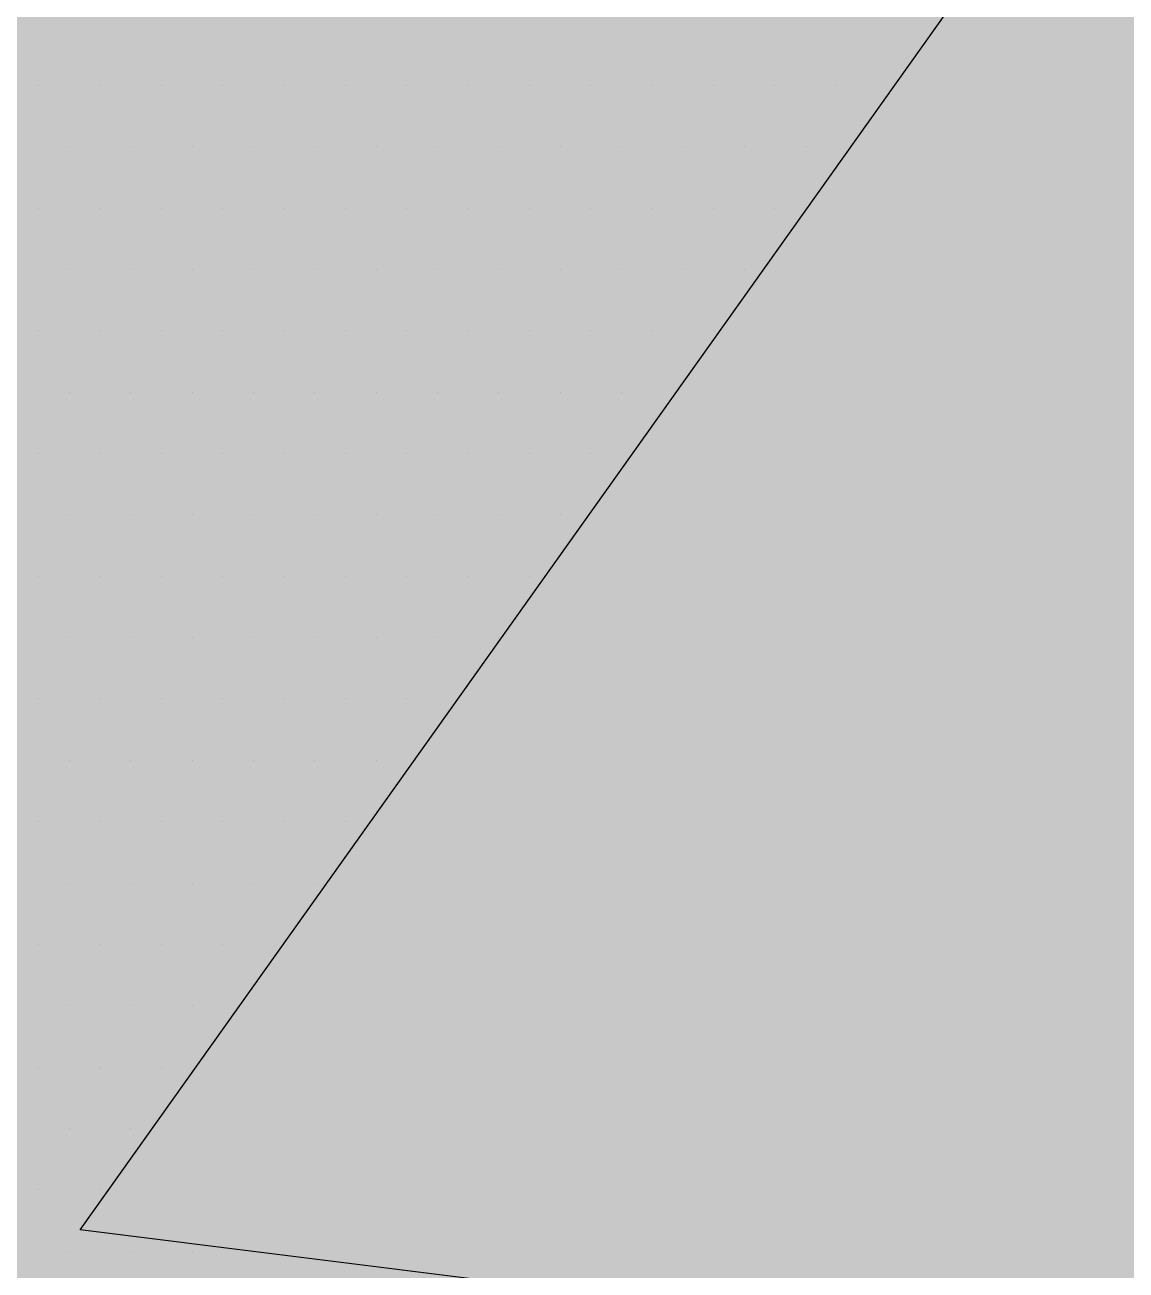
# Paper-space layout 'Layout1' of a CAD drawing. Extents: x -43 to 2298, y -18 to 768.
# Drawn here: x 743.736 to 744.724, y 382.413 to 383.53 of the extents above; entities that cross this region are included whole.
import ezdxf

# ---------------------------------------------------------------- set-up
doc = ezdxf.new("R2010")
doc.units = 0
doc.header["$LTSCALE"] = 2
doc.linetypes.add('CACHEX2', pattern=[0.75, 0.5, -0.25])
doc.layers.add('CARTOUCHE', color=7, linetype='Continuous')
doc.layers.add('LOGO', color=7, linetype='Continuous')

# ---------------------------------------------------------------- blocks, each defined once
blk = doc.blocks.new('A$C715108E3')
at = {"layer": 'LOGO', "color": 131}
for p, q in [((3.511, -10.5791), (3.511, -10.5791)), ((3.6028, -10.5791), (3.6028, -10.5791)), ((3.6943, -10.5791), (3.6943, -10.5791)), ((3.7861, -10.5791), (3.7861, -10.5791)), ((3.878, -10.5791), (3.878, -10.5791)), ((3.9694, -10.5791), (3.9694, -10.5791)), ((4.0612, -10.5791), (4.0612, -10.5791)), ((4.1531, -10.5791), (4.1531, -10.5791)), ((4.2445, -10.5791), (4.2445, -10.5791)), ((4.3364, -10.5791), (4.3364, -10.5791)), ((4.4282, -10.5791), (4.4282, -10.5791)), ((4.5202, -10.5791), (4.5202, -10.5791)), ((4.6115, -10.5791), (4.6115, -10.5791)), ((4.7035, -10.5791), (4.7035, -10.5791)), ((3.5564, -10.6702), (3.5564, -10.6702)), ((3.6486, -10.6702), (3.6486, -10.6702)), ((3.7404, -10.6702), (3.7404, -10.6702)), ((3.8317, -10.6702), (3.8317, -10.6702)), ((3.9237, -10.6702), (3.9237, -10.6702)), ((4.0155, -10.6702), (4.0155, -10.6702)), ((4.107, -10.6702), (4.107, -10.6702)), ((4.1988, -10.6702), (4.1988, -10.6702)), ((4.2906, -10.6702), (4.2906, -10.6702)), ((4.3827, -10.6702), (4.3827, -10.6702)), ((4.4739, -10.6702), (4.4739, -10.6702)), ((4.5659, -10.6702), (4.5659, -10.6702)), ((4.658, -10.6702), (4.658, -10.6702)), ((3.511, -10.763), (3.511, -10.763)), ((3.6028, -10.763), (3.6028, -10.763)), ((3.6943, -10.763), (3.6943, -10.763)), ((3.7861, -10.763), (3.7861, -10.763)), ((3.878, -10.763), (3.878, -10.763)), ((3.9694, -10.763), (3.9694, -10.763)), ((4.0612, -10.763), (4.0612, -10.763)), ((4.1531, -10.763), (4.1531, -10.763)), ((4.2445, -10.763), (4.2445, -10.763)), ((4.3364, -10.763), (4.3364, -10.763)), ((4.4282, -10.763), (4.4282, -10.763)), ((4.5202, -10.763), (4.5202, -10.763)), ((4.6115, -10.763), (4.6115, -10.763)), ((3.5564, -10.8542), (3.5564, -10.8542)), ((3.6486, -10.8542), (3.6486, -10.8542)), ((3.7404, -10.8542), (3.7404, -10.8542)), ((3.8317, -10.8542), (3.8317, -10.8542)), ((3.9237, -10.8542), (3.9237, -10.8542)), ((4.0155, -10.8542), (4.0155, -10.8542)), ((4.107, -10.8542), (4.107, -10.8542)), ((4.1988, -10.8542), (4.1988, -10.8542)), ((4.2906, -10.8542), (4.2906, -10.8542)), ((4.3827, -10.8542), (4.3827, -10.8542)), ((4.4739, -10.8542), (4.4739, -10.8542)), ((4.5659, -10.8542), (4.5659, -10.8542)), ((3.511, -10.9457), (3.511, -10.9457)), ((3.6028, -10.9457), (3.6028, -10.9457)), ((3.6943, -10.9457), (3.6943, -10.9457)), ((3.7861, -10.9457), (3.7861, -10.9457)), ((3.878, -10.9457), (3.878, -10.9457)), ((3.9694, -10.9457), (3.9694, -10.9457)), ((4.0612, -10.9457), (4.0612, -10.9457)), ((4.1531, -10.9457), (4.1531, -10.9457)), ((4.2445, -10.9457), (4.2445, -10.9457)), ((4.3364, -10.9457), (4.3364, -10.9457)), ((4.4282, -10.9457), (4.4282, -10.9457)), ((4.5202, -10.9457), (4.5202, -10.9457)), ((3.5564, -11.0383), (3.5564, -11.0383)), ((3.6486, -11.0383), (3.6486, -11.0383)), ((3.7404, -11.0383), (3.7404, -11.0383)), ((3.8317, -11.0383), (3.8317, -11.0383)), ((3.9237, -11.0383), (3.9237, -11.0383)), ((4.0155, -11.0383), (4.0155, -11.0383)), ((4.107, -11.0383), (4.107, -11.0383)), ((4.1988, -11.0383), (4.1988, -11.0383)), ((4.2906, -11.0383), (4.2906, -11.0383)), ((4.3827, -11.0383), (4.3827, -11.0383)), ((3.511, -11.1295), (3.511, -11.1295)), ((3.6028, -11.1295), (3.6028, -11.1295)), ((3.6943, -11.1295), (3.6943, -11.1295)), ((3.7861, -11.1295), (3.7861, -11.1295)), ((3.878, -11.1295), (3.878, -11.1295)), ((3.9694, -11.1295), (3.9694, -11.1295)), ((4.0612, -11.1295), (4.0612, -11.1295)), ((4.1531, -11.1295), (4.1531, -11.1295)), ((4.2445, -11.1295), (4.2445, -11.1295)), ((4.3364, -11.1295), (4.3364, -11.1295)), ((3.5564, -11.2208), (3.5564, -11.2208)), ((3.6486, -11.2208), (3.6486, -11.2208)), ((3.7404, -11.2208), (3.7404, -11.2208)), ((3.8317, -11.2208), (3.8317, -11.2208)), ((3.9237, -11.2208), (3.9237, -11.2208)), ((4.0155, -11.2208), (4.0155, -11.2208)), ((4.107, -11.2208), (4.107, -11.2208)), ((4.1988, -11.2208), (4.1988, -11.2208)), ((4.2906, -11.2208), (4.2906, -11.2208)), ((3.511, -11.3132), (3.511, -11.3132)), ((3.6028, -11.3132), (3.6028, -11.3132)), ((3.6943, -11.3132), (3.6943, -11.3132)), ((3.7861, -11.3132), (3.7861, -11.3132)), ((3.878, -11.3132), (3.878, -11.3132)), ((3.9694, -11.3132), (3.9694, -11.3132)), ((4.0612, -11.3132), (4.0612, -11.3132)), ((4.1531, -11.3132), (4.1531, -11.3132)), ((4.2445, -11.3132), (4.2445, -11.3132)), ((3.5564, -11.4048), (3.5564, -11.4048)), ((3.6486, -11.4048), (3.6486, -11.4048)), ((3.7404, -11.4048), (3.7404, -11.4048)), ((3.8317, -11.4048), (3.8317, -11.4048)), ((3.9237, -11.4048), (3.9237, -11.4048)), ((4.0155, -11.4048), (4.0155, -11.4048)), ((4.107, -11.4048), (4.107, -11.4048)), ((4.1988, -11.4048), (4.1988, -11.4048)), ((3.511, -11.4959), (3.511, -11.4959)), ((3.6028, -11.4959), (3.6028, -11.4959)), ((3.6943, -11.4959), (3.6943, -11.4959)), ((3.7861, -11.4959), (3.7861, -11.4959)), ((3.878, -11.4959), (3.878, -11.4959)), ((3.9694, -11.4959), (3.9694, -11.4959)), ((4.0612, -11.4959), (4.0612, -11.4959)), ((3.5564, -11.5885), (3.5564, -11.5885)), ((3.6486, -11.5885), (3.6486, -11.5885)), ((3.7404, -11.5885), (3.7404, -11.5885)), ((3.8317, -11.5885), (3.8317, -11.5885)), ((3.9237, -11.5885), (3.9237, -11.5885)), ((4.0155, -11.5885), (4.0155, -11.5885)), ((3.511, -11.68), (3.511, -11.68)), ((3.6028, -11.68), (3.6028, -11.68)), ((3.6943, -11.68), (3.6943, -11.68)), ((3.7861, -11.68), (3.7861, -11.68)), ((3.878, -11.68), (3.878, -11.68)), ((3.9694, -11.68), (3.9694, -11.68)), ((3.5564, -11.7722), (3.5564, -11.7722)), ((3.6486, -11.7722), (3.6486, -11.7722)), ((3.7404, -11.7722), (3.7404, -11.7722)), ((3.8317, -11.7722), (3.8317, -11.7722)), ((3.9237, -11.7722), (3.9237, -11.7722)), ((3.511, -11.8636), (3.511, -11.8636)), ((3.6028, -11.8636), (3.6028, -11.8636)), ((3.6943, -11.8636), (3.6943, -11.8636)), ((3.7861, -11.8636), (3.7861, -11.8636)), ((3.5564, -11.9551), (3.5564, -11.9551)), ((3.6486, -11.9551), (3.6486, -11.9551)), ((3.7404, -11.9551), (3.7404, -11.9551)), ((3.511, -12.0473), (3.511, -12.0473)), ((3.6028, -12.0473), (3.6028, -12.0473)), ((3.6943, -12.0473), (3.6943, -12.0473)), ((3.5564, -12.1388), (3.5564, -12.1388)), ((3.6486, -12.1388), (3.6486, -12.1388)), ((3.511, -12.23), (3.511, -12.23)), ((3.6028, -12.23), (3.6028, -12.23)), ((3.5564, -12.3224), (3.5564, -12.3224)), ((3.6486, -12.3224), (3.6486, -12.3224)), ((3.7404, -12.3224), (3.7404, -12.3224))]:
    blk.add_line(p, q, dxfattribs=at)
blk.add_lwpolyline([(0.2166, -18.8242), (-0.4061, -17.3082), (1.2857, -17.5115), (0.9202, -16.4826), (-0.461, -13.5406), (1.4536, -13.7453), (4.032, -19.4344), (5.206, -17.903), (3.3935, -13.9486), (6.3293, -14.2803), (6.4311, -12.6478), (3.5725, -12.29), (6.1505, -8.6671), (5.6155, -6.8715), (1.6586, -12.1279), (-1.9407, -12.0256)], dxfattribs=at)
blk = doc.blocks.new('A$C581E6685')
at = {"layer": 'LOGO', "color": 32, "linetype": 'CACHEX2', "ltscale": 1.5}
blk.add_ellipse((-38.0538, 23.8138), major_axis=(-19.0311, -3.534), ratio=0.590567, dxfattribs=at)
at = {"layer": 'LOGO', "color": 32}
blk.add_ellipse((-37.6144, 23.8499), major_axis=(-13.5768, -4.2839), ratio=0.791971, dxfattribs=at)
at = {"layer": 'CARTOUCHE'}
blk.add_blockref('A$C715108E3', (-31.6739, 36.3189), dxfattribs=at)
blk = doc.blocks.new('miniLogo')
at = {"layer": 'CARTOUCHE', "true_color": 0xffffff}
h = blk.add_hatch(color=7, dxfattribs=at)
h.dxf.hatch_style = 1
edge = h.paths.add_edge_path()
edge.add_spline(control_points=[(960.7415, 27.4251), (960.7415, 16.5339), (960.7415, 5.6427), (960.7415, 1.8027), (964.5815, 1.8027), (1010.1208, 1.8027), (1055.66, 1.8027), (1059.5, 1.8027), (1059.5, 5.6427), (1059.5, 16.5339), (1059.5, 27.4251), (1059.5, 31.2651), (1055.66, 31.2651), (1010.1208, 31.2651), (964.5815, 31.2651), (960.7415, 31.2651), (960.7415, 27.4251)], knot_values=[0, 0, 0, 1, 1, 2.570796, 2.570796, 3.570796, 3.570796, 5.141593, 5.141593, 6.141593, 6.141593, 7.712389, 7.712389, 8.712389, 8.712389, 10.283185, 10.283185, 10.283185], weights=[1, 1, 1, 0.707107, 1, 1, 1, 0.707107, 1, 1, 1, 0.707107, 1, 1, 1, 0.707107, 1], degree=2, periodic=0)
at = {"layer": 'CARTOUCHE'}
blk.add_rational_spline([(960.7415, 27.4251), (960.7415, 16.5339), (960.7415, 5.6427), (960.7415, 1.8027), (964.5815, 1.8027), (1010.1208, 1.8027), (1055.66, 1.8027), (1059.5, 1.8027), (1059.5, 5.6427), (1059.5, 16.5339), (1059.5, 27.4251), (1059.5, 31.2651), (1055.66, 31.2651), (1010.1208, 31.2651), (964.5815, 31.2651), (960.7415, 31.2651), (960.7415, 27.4251)], [1, 1, 1, 0.707106781187, 1, 1, 1, 0.707106781187, 1, 1, 1, 0.707106781187, 1, 1, 1, 0.707106781187, 1], degree=2, knots=[0, 0, 0, 1, 1, 2.570796, 2.570796, 3.570796, 3.570796, 5.141593, 5.141593, 6.141593, 6.141593, 7.712389, 7.712389, 8.712389, 8.712389, 10.283185, 10.283185, 10.283185], dxfattribs=at)
at = {"layer": 'CARTOUCHE', "xscale": 0.6, "yscale": 0.6, "zscale": 0.6}
blk.add_blockref('A$C581E6685', (998.0122, 3.1833), dxfattribs=at)

psp = doc.layouts.get("Layout1")

# ---------------------------------------------------------------- block references
at = {"layer": 'CARTOUCHE'}
psp.add_blockref('miniLogo', (-237.3663, 364.8484), dxfattribs=at)

doc.saveas('drawing.dxf')
